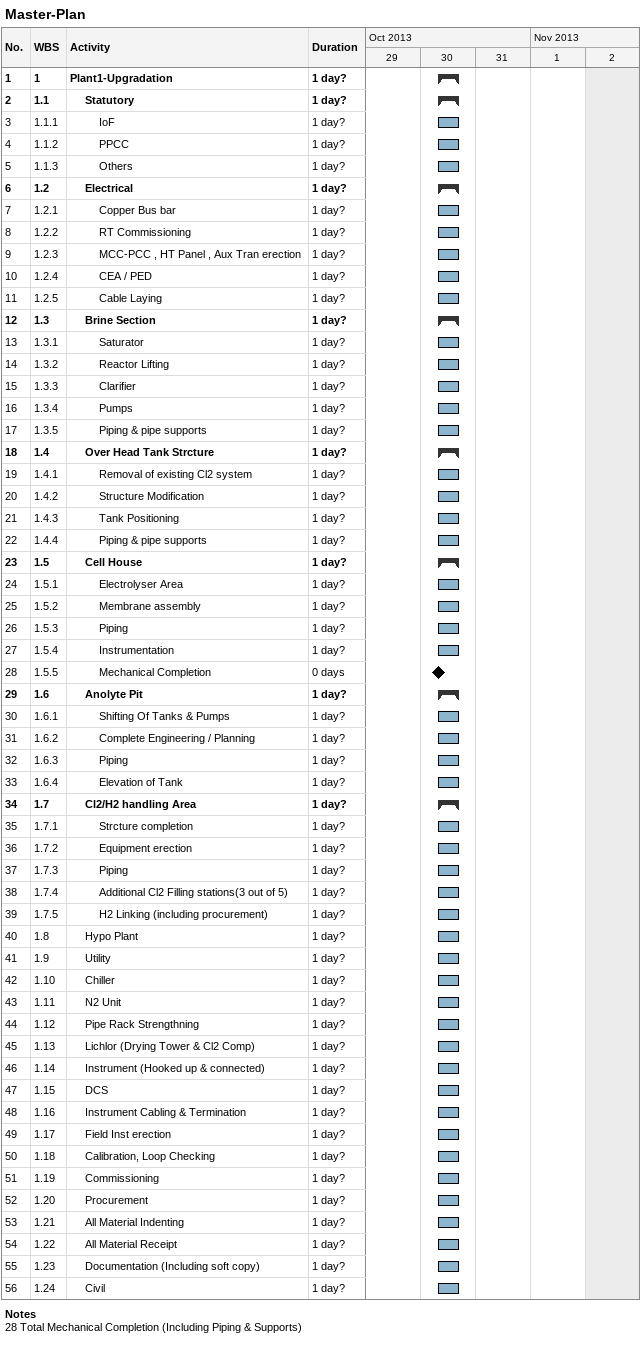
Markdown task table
Master-Plan

| ID | WBS | Task | Duration | Start | Finish |
|---|---|---|---|---|---|
| 1 | 1 | **Plant1-Upgradation** | 1d? | 2013-10-30 | 2013-10-30 |
| 2 | 1.1 | **Statutory** | 1d? | 2013-10-30 | 2013-10-30 |
| 3 | 1.1.1 | IoF | 1d? | 2013-10-30 | 2013-10-30 |
| 4 | 1.1.2 | PPCC | 1d? | 2013-10-30 | 2013-10-30 |
| 5 | 1.1.3 | Others | 1d? | 2013-10-30 | 2013-10-30 |
| 6 | 1.2 | **Electrical** | 1d? | 2013-10-30 | 2013-10-30 |
| 7 | 1.2.1 | Copper Bus bar | 1d? | 2013-10-30 | 2013-10-30 |
| 8 | 1.2.2 | RT Commissioning | 1d? | 2013-10-30 | 2013-10-30 |
| 9 | 1.2.3 | MCC-PCC , HT Panel , Aux Tran erection | 1d? | 2013-10-30 | 2013-10-30 |
| 10 | 1.2.4 | CEA / PED | 1d? | 2013-10-30 | 2013-10-30 |
| 11 | 1.2.5 | Cable Laying | 1d? | 2013-10-30 | 2013-10-30 |
| 12 | 1.3 | **Brine Section** | 1d? | 2013-10-30 | 2013-10-30 |
| 13 | 1.3.1 | Saturator | 1d? | 2013-10-30 | 2013-10-30 |
| 14 | 1.3.2 | Reactor Lifting | 1d? | 2013-10-30 | 2013-10-30 |
| 15 | 1.3.3 | Clarifier | 1d? | 2013-10-30 | 2013-10-30 |
| 16 | 1.3.4 | Pumps | 1d? | 2013-10-30 | 2013-10-30 |
| 17 | 1.3.5 | Piping & pipe supports | 1d? | 2013-10-30 | 2013-10-30 |
| 18 | 1.4 | **Over Head Tank Strcture** | 1d? | 2013-10-30 | 2013-10-30 |
| 19 | 1.4.1 | Removal of existing Cl2 system | 1d? | 2013-10-30 | 2013-10-30 |
| 20 | 1.4.2 | Structure Modification | 1d? | 2013-10-30 | 2013-10-30 |
| 21 | 1.4.3 | Tank Positioning | 1d? | 2013-10-30 | 2013-10-30 |
| 22 | 1.4.4 | Piping & pipe supports | 1d? | 2013-10-30 | 2013-10-30 |
| 23 | 1.5 | **Cell House** | 1d? | 2013-10-30 | 2013-10-30 |
| 24 | 1.5.1 | Electrolyser Area | 1d? | 2013-10-30 | 2013-10-30 |
| 25 | 1.5.2 | Membrane assembly | 1d? | 2013-10-30 | 2013-10-30 |
| 26 | 1.5.3 | Piping | 1d? | 2013-10-30 | 2013-10-30 |
| 27 | 1.5.4 | Instrumentation | 1d? | 2013-10-30 | 2013-10-30 |
| 28 | 1.5.5 | Mechanical Completion | 0d | 2013-10-30 | 2013-10-30 |
| 29 | 1.6 | **Anolyte Pit** | 1d? | 2013-10-30 | 2013-10-30 |
| 30 | 1.6.1 | Shifting Of Tanks & Pumps | 1d? | 2013-10-30 | 2013-10-30 |
| 31 | 1.6.2 | Complete Engineering / Planning | 1d? | 2013-10-30 | 2013-10-30 |
| 32 | 1.6.3 | Piping | 1d? | 2013-10-30 | 2013-10-30 |
| 33 | 1.6.4 | Elevation of Tank | 1d? | 2013-10-30 | 2013-10-30 |
| 34 | 1.7 | **Cl2/H2 handling Area** | 1d? | 2013-10-30 | 2013-10-30 |
| 35 | 1.7.1 | Strcture completion | 1d? | 2013-10-30 | 2013-10-30 |
| 36 | 1.7.2 | Equipment erection | 1d? | 2013-10-30 | 2013-10-30 |
| 37 | 1.7.3 | Piping | 1d? | 2013-10-30 | 2013-10-30 |
| 38 | 1.7.4 | Additional Cl2 Filling stations(3 out of 5) | 1d? | 2013-10-30 | 2013-10-30 |
| 39 | 1.7.5 | H2 Linking (including procurement) | 1d? | 2013-10-30 | 2013-10-30 |
| 40 | 1.8 | Hypo Plant | 1d? | 2013-10-30 | 2013-10-30 |
| 41 | 1.9 | Utility | 1d? | 2013-10-30 | 2013-10-30 |
| 42 | 1.10 | Chiller | 1d? | 2013-10-30 | 2013-10-30 |
| 43 | 1.11 | N2 Unit | 1d? | 2013-10-30 | 2013-10-30 |
| 44 | 1.12 | Pipe Rack Strengthning | 1d? | 2013-10-30 | 2013-10-30 |
| 45 | 1.13 | Lichlor (Drying Tower & Cl2 Comp) | 1d? | 2013-10-30 | 2013-10-30 |
| 46 | 1.14 | Instrument (Hooked up & connected) | 1d? | 2013-10-30 | 2013-10-30 |
| 47 | 1.15 | DCS | 1d? | 2013-10-30 | 2013-10-30 |
| 48 | 1.16 | Instrument Cabling & Termination | 1d? | 2013-10-30 | 2013-10-30 |
| 49 | 1.17 | Field Inst erection | 1d? | 2013-10-30 | 2013-10-30 |
| 50 | 1.18 | Calibration, Loop Checking | 1d? | 2013-10-30 | 2013-10-30 |
| 51 | 1.19 | Commissioning | 1d? | 2013-10-30 | 2013-10-30 |
| 52 | 1.20 | Procurement | 1d? | 2013-10-30 | 2013-10-30 |
| 53 | 1.21 | All Material Indenting | 1d? | 2013-10-30 | 2013-10-30 |
| 54 | 1.22 | All Material Receipt | 1d? | 2013-10-30 | 2013-10-30 |
| 55 | 1.23 | Documentation (Including soft copy) | 1d? | 2013-10-30 | 2013-10-30 |
| 56 | 1.24 | Civil | 1d? | 2013-10-30 | 2013-10-30 |

Notes
- 28: Total Mechanical Completion (Including Piping & Supports)
